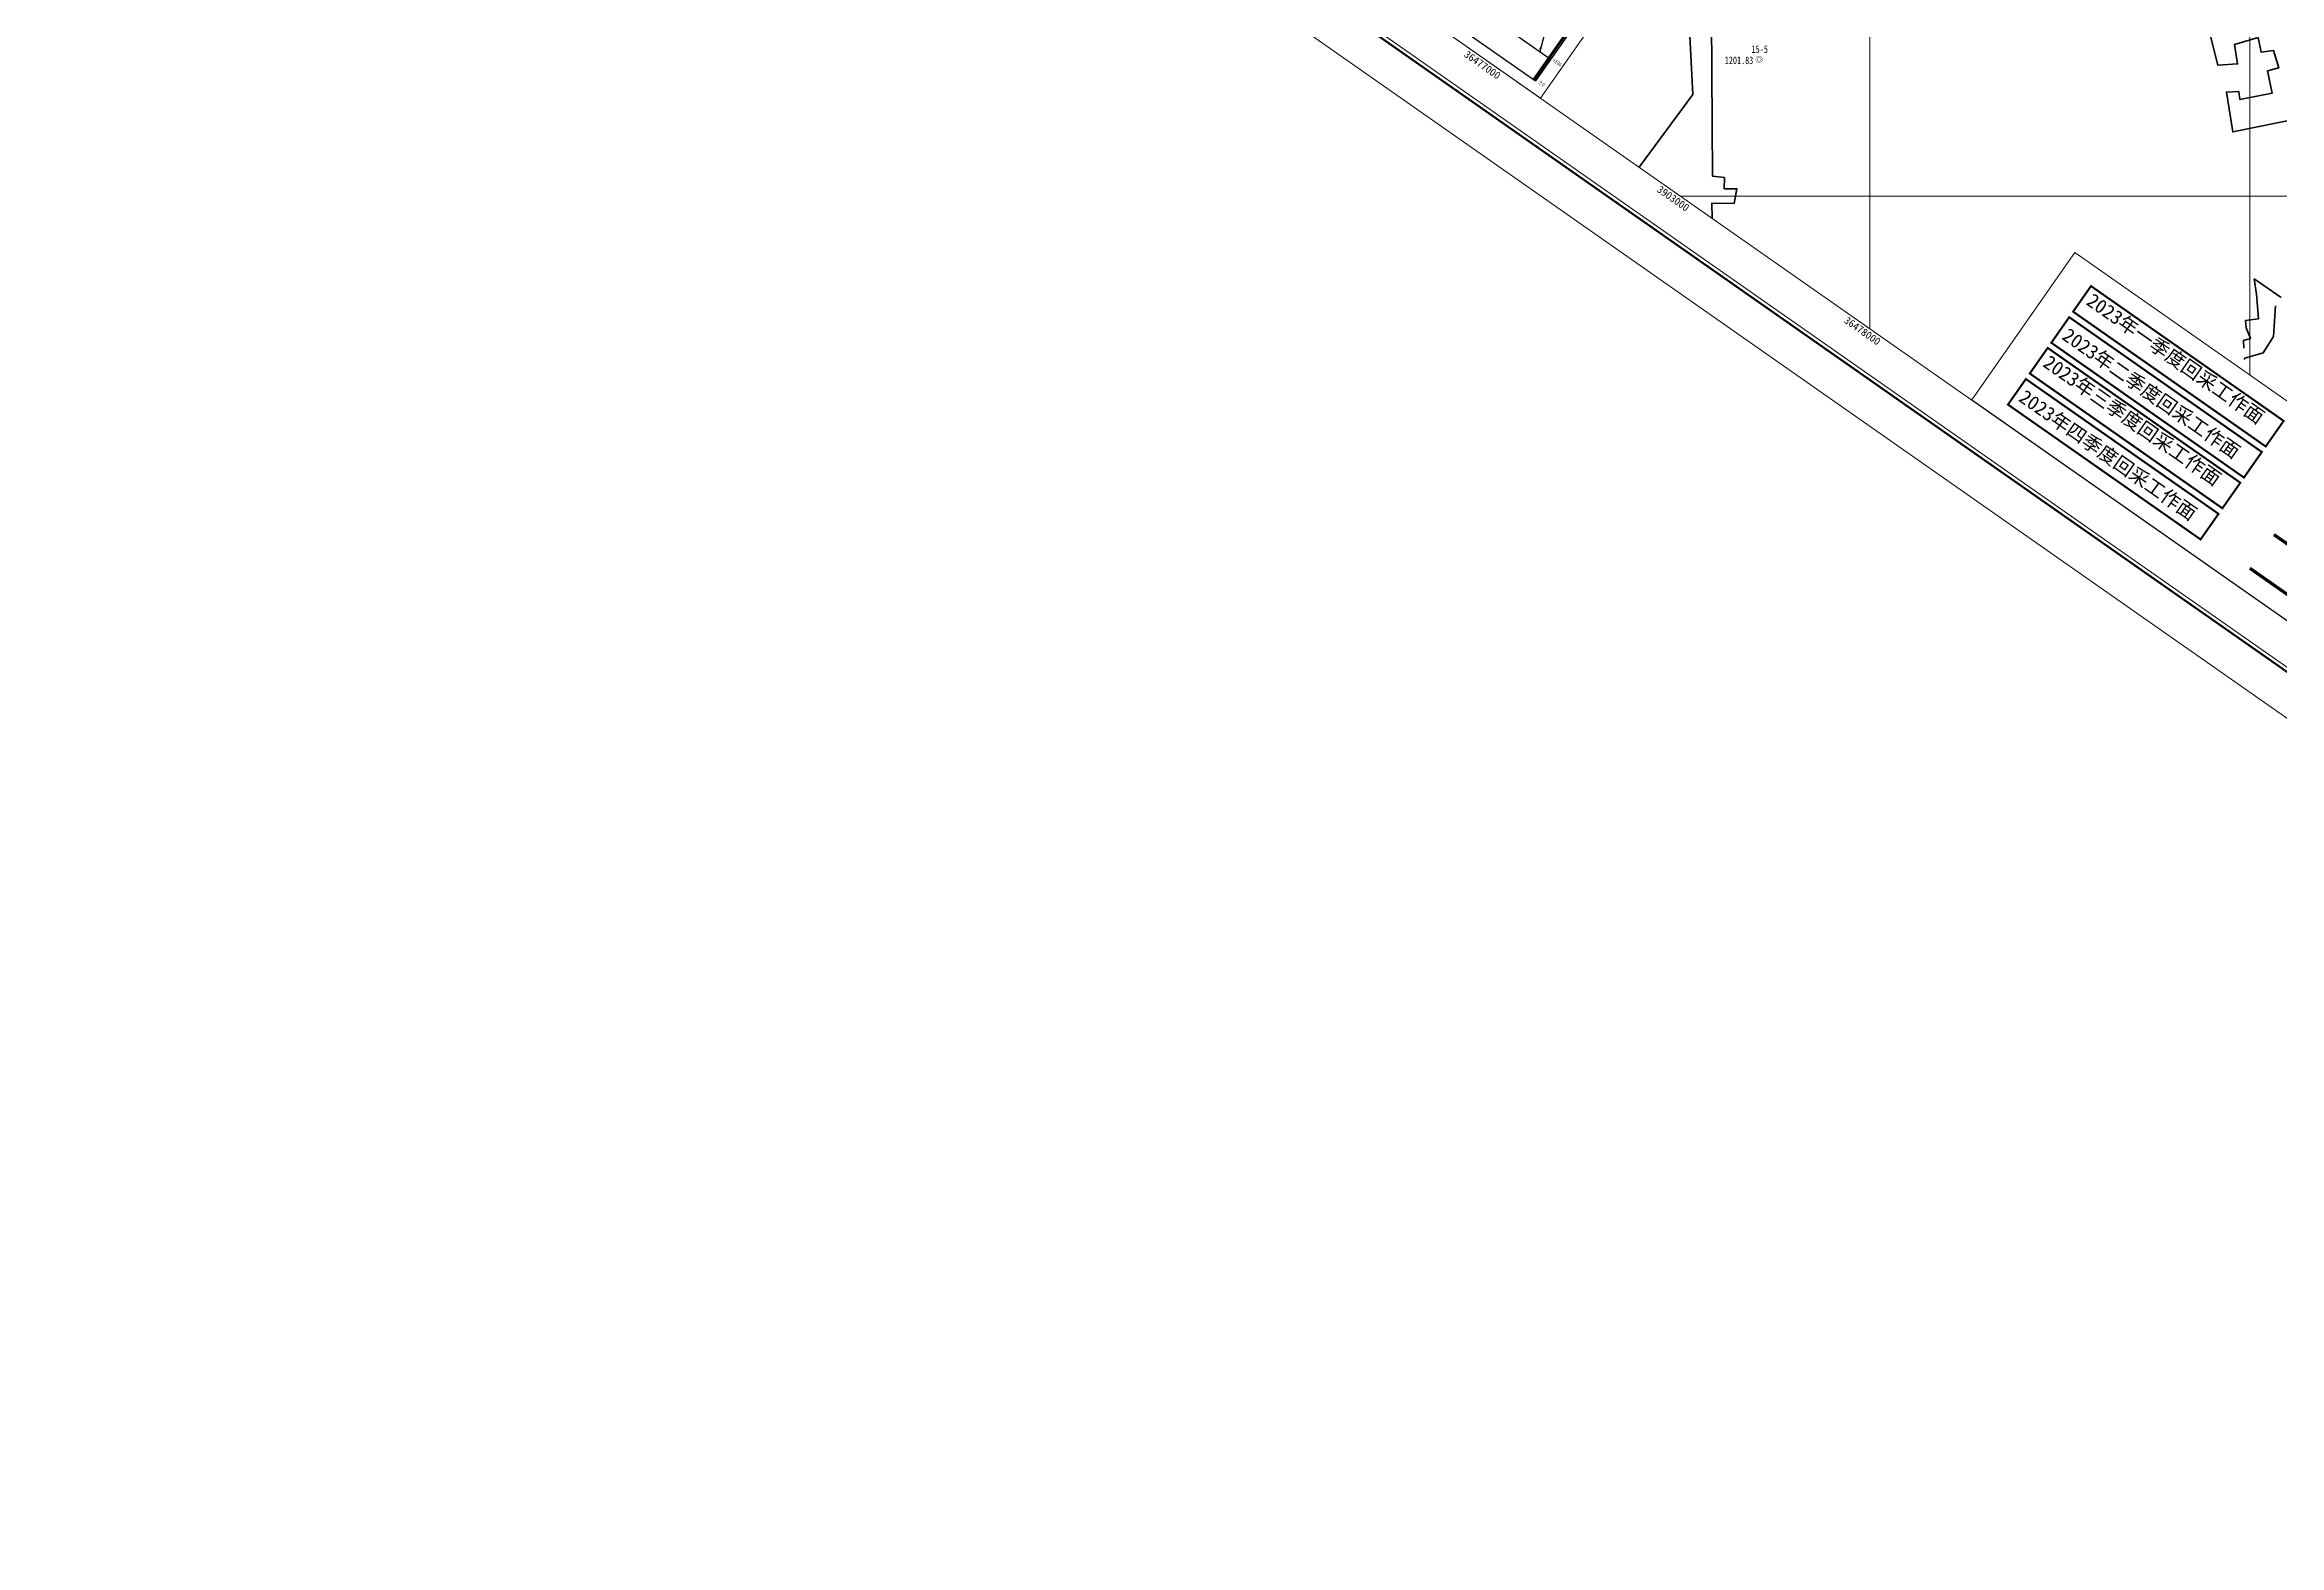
# Model space of a CAD drawing. Header units: inches. Extents: x 36473197 to 36486087, y 3899343 to 3911260.
# Drawn here: x 36473197 to 36479077, y 3899448 to 3903399 of the extents above; entities that cross this region are included whole.
import ezdxf

# ---------------------------------------------------------------- set-up
doc = ezdxf.new("R2010")
doc.units = ezdxf.units.IN
doc.header["$MEASUREMENT"] = 0
doc.linetypes.add('ACAD_ISO02W100', pattern=[15, 12, -3])
doc.layers.get('0').update_dxf_attribs({"lineweight": 0})
doc.layers.add('0，2022年3季度接续', color=3, linetype='Continuous')
doc.layers.add('0，2022年4季度接续', color=40, linetype='ACAD_ISO02W100')
doc.layers.add('HD', color=6, linetype='Continuous', lineweight=0, true_color=0xff00ff)
for name, color, linetype, lineweight in [('可采边界', 7, 'Continuous', 0), ('四盘区辅运巷', 7, 'Continuous', 0), ('图形修饰', 7, 'Continuous', 0), ('居民地', 7, 'Continuous', 0), ('经纬网', 7, 'Continuous', 0), ('采掘图', 7, 'Continuous', 0), ('钻孔', 7, 'Continuous', 0)]:
    doc.layers.add(name, color=color, linetype=linetype, lineweight=lineweight)
doc.styles.add('HZ', font='simfang.ttf', dxfattribs={"width": 0.7})
doc.styles.get("Standard").update_dxf_attribs({"font": 'simfang.ttf'})
doc.styles.add('宋体', font='SIMSUN.TTC')
doc.styles.add('黑体', font='simhei.ttf')

# ---------------------------------------------------------------- blocks, each defined once
blk = doc.blocks.new('11')
at = {"layer": 'HD'}
h = blk.add_hatch(dxfattribs=at)
h.set_pattern_fill('ANSI31', color=1, style=0)
h.set_pattern_definition([(45, (-36586570.96844, -3914565.1236), (-0.0883883476483, 0.0883883476483), [])])
h.paths.add_polyline_path([(0.7, 2), (-0.7, -2, 0.520406), (2.1, 0, 0.31516)])
h.paths.add_polyline_path([(0.7, 2, 0.520728), (-2.1, 0, 0.315438), (-0.7, -2)])
at = {"layer": 'HD', "color": 1}
blk.add_circle((0, 0), 2.1, dxfattribs=at)

msp = doc.modelspace()

# ---------------------------------------------------------------- hatches: boundary and pattern name
for points in [[(36477193.8, 3903422.4), (36477197.1, 3903420.1), (36477157.1, 3903363), (36477153.8, 3903365.3)], [(36477157.1, 3903363), (36477160.4, 3903360.7), (36477120.4, 3903303.6), (36477117.1, 3903305.9)]]:
    msp.add_hatch(color=7).paths.add_polyline_path(points)

# ---------------------------------------------------------------- linework, layer by layer
at = {"color": 250, "lineweight": -3}
for p, q in [((36474345.8, 3905331.5, 9999), (36477156.2, 3903363.6, 9999)), ((36474305.8, 3905274.4, 9999), (36477120.4, 3903303.6, 9999))]:
    msp.add_line(p, q, dxfattribs=at)
at = {"color": 30, "lineweight": -3, "ltscale": 50}
msp.add_line((36477285, 3903954.5, 9999), (36477131.2, 3903380.6, 9999), dxfattribs=at)
at = {"color": 7, "lineweight": -3}
for p, q in [((36477513.9, 3903879.4, 9999), (36477113.8, 3903308.1, 9999)), ((36477517.1, 3903877.1, 9999), (36477117.1, 3903305.9, 9999)), ((36477520.4, 3903874.9, 9999), (36477120.4, 3903303.6, 9999))]:
    msp.add_line(p, q, dxfattribs=at)
at = {"layer": '0，2022年3季度接续', "color": 1, "const_width": 5.29}
msp.add_lwpolyline([(36478582, 3902763.4), (36479088.9, 3902408.5), (36479041.7, 3902341.2), (36478534.9, 3902696.1)], close=True, dxfattribs=at)
at = {"layer": '0，2022年3季度接续', "const_width": 5.29}
msp.add_lwpolyline([(36478468, 3902600.6), (36478974.9, 3902245.7), (36478927.7, 3902178.4), (36478420.9, 3902533.3)], close=True, dxfattribs=at)
at = {"layer": '0，2022年3季度接续', "linetype": 'ACAD_ISO02W100', "ltscale": 5, "const_width": 8.46}
msp.add_lwpolyline([(36479063.3, 3902109.2), (36479193.3, 3902018.2)], dxfattribs=at)
at = {"layer": '0，2022年4季度接续', "color": 5, "linetype": 'ByBlock', "const_width": 5.29}
msp.add_lwpolyline([(36478524.7, 3902681.5), (36479031.5, 3902326.6), (36478984.4, 3902259.3), (36478477.5, 3902614.2)], close=True, dxfattribs=at)
at = {"layer": '0，2022年4季度接续', "color": 2, "linetype": 'ByBlock', "const_width": 5.29}
msp.add_lwpolyline([(36478410.6, 3902518.7), (36478917.5, 3902163.8), (36478870.3, 3902096.4), (36478363.5, 3902451.4)], close=True, dxfattribs=at)
at = {"layer": '0，2022年4季度接续', "color": 2, "linetype": 'ACAD_ISO02W100', "ltscale": 5, "const_width": 8.46, "elevation": -5289}
msp.add_lwpolyline([(36479000, 3902020.6), (36479130, 3901929.6)], dxfattribs=at)
at = {"layer": '可采边界', "color": 177, "true_color": 0x293189}
msp.add_line((36480752.6, 3900723.8), (36478621.4, 3902216.1), dxfattribs=at)
at = {"layer": '四盘区辅运巷', "color": 7, "linetype": 'Continuous', "flags": 128}
for points in [[(36473197.2, 3905757.9), (36482207.8, 3899448.4), (36485936.1, 3904772.9), (36476925.5, 3911082.4), (36473197.2, 3905757.9)], [(36473350.4, 3905784.9), (36482180.7, 3899601.6), (36485782.9, 3904745.9), (36476952.5, 3910929.2), (36473350.4, 3905784.9)]]:
    msp.add_lwpolyline(points, dxfattribs=at)
at = {"layer": '四盘区辅运巷', "color": 7, "linetype": 'Continuous', "lineweight": 100, "flags": 128}
msp.add_lwpolyline([(36473336.5, 3905782.5), (36482183.2, 3899587.7), (36485796.8, 3904748.3), (36476950.1, 3910943.1), (36473336.5, 3905782.5)], dxfattribs=at)
at = {"layer": '图形修饰', "color": 7, "elevation": 9999}
msp.add_lwpolyline([(36477133.5, 3903258), (36474245, 3905280.6), (36474739.1, 3905986.3), (36477627.6, 3903963.6)], close=True, dxfattribs=at)
at = {"layer": '居民地', "color": 254, "linetype": 'Continuous', "lineweight": 35, "true_color": 0xd7d7d7}
msp.add_line((36479011.6, 3902782.8), (36479082.4, 3902733.3), dxfattribs=at)
at = {"layer": '居民地', "color": 254, "linetype": 'Continuous', "lineweight": 35, "true_color": 0xd7d7d7, "flags": 128}
for points in [[(36479140.8, 3903207), (36478954.8, 3903169.3), (36478938.3, 3903274.3), (36478971.2, 3903275.5), (36478973.6, 3903254.3), (36479058.3, 3903270.8), (36479046.6, 3903329.6), (36479076, 3903337.8), (36479061.9, 3903383.7), (36479030.1, 3903379), (36479021.9, 3903417.8), (36478959.5, 3903399), (36478967.7, 3903348.4), (36478915.9, 3903344.9), (36478825.3, 3903705.1), (36478841.7, 3903738), (36478877.1, 3903735.6), (36478868.8, 3903781.5), (36478837, 3903780.3), (36478845.3, 3903801.5), (36478806.4, 3903805), (36478811.1, 3903833.3), (36478872.3, 3903840.3), (36478886.5, 3903801.5)], [(36478984.1, 3902600.3), (36478983.3, 3902620.1), (36479001.3, 3902625.2), (36478990.1, 3902653.5), (36478988.4, 3902672.4), (36479022.8, 3902677.5), (36479017.6, 3902742.1), (36479011.6, 3902782.8)], [(36479067.4, 3902711.8), (36479061.9, 3902630.7), (36479035.3, 3902587.8), (36478986.4, 3902573.2), (36478985, 3902570.5)]]:
    msp.add_lwpolyline(points, dxfattribs=at)
at = {"layer": '居民地', "color": 254, "linetype": 'Continuous', "lineweight": 35, "true_color": 0xd7d7d7, "elevation": 0.2, "flags": 128}
for points in [[(36477393, 3903076.3), (36477534.3, 3903268), (36477521.9, 3903507.6), (36477513.9, 3903649.2), (36477572.3, 3903790.6)], [(36477712.2, 3903692.6), (36477602.8, 3903690.2), (36477601.1, 3903611.8), (36477582.4, 3903605.8), (36477585.7, 3903053), (36477617.2, 3903049), (36477616.7, 3903019.5), (36477650.1, 3903019.5), (36477642.9, 3902980.6), (36477584.3, 3902982.1), (36477585.1, 3902941.7)]]:
    msp.add_lwpolyline(points, dxfattribs=at)
at = {"layer": '经纬网', "color": 7, "linetype": 'Continuous', "lineweight": 9}
for p, q in [((36479000, 3909373.4), (36479000, 3902529.3)), ((36478000, 3909089), (36478000, 3902651.2)), ((36484438.3, 3903000), (36477501.9, 3903000))]:
    msp.add_line(p, q, dxfattribs=at)
at = {"layer": '经纬网', "color": 7, "linetype": 'Continuous', "lineweight": 9, "flags": 128}
msp.add_lwpolyline([(36482156.2, 3899740.9), (36473489.7, 3905809.5), (36476977.1, 3910789.9), (36485643.6, 3904721.3), (36482156.2, 3899740.9)], dxfattribs=at)
at = {"layer": '采掘图', "linetype": 'Continuous', "flags": 128}
msp.add_lwpolyline([(36476977.1, 3910789.9), (36485643.6, 3904721.3), (36482156.2, 3899740.9), (36473489.7, 3905809.5), (36476977.1, 3910789.9)], dxfattribs=at)
at = {"layer": '采掘图'}
msp.add_lwpolyline([(36478539.8, 3902851.5), (36481024.3, 3901111.8), (36480752.6, 3900723.8), (36478268.1, 3902463.5)], close=True, dxfattribs=at)
at = {"layer": '钻孔'}
for points, const_width in [([(36477717.5, 3903360.3, -1), (36477700.1, 3903360.3, -1), (36477717.5, 3903360.3)], 0.75), ([(36477713.8, 3903360.3, -1), (36477703.7, 3903360.3, -1), (36477713.8, 3903360.3)], 0.8)]:
    msp.add_lwpolyline(points, format="xyb", dxfattribs=dict(at, const_width=const_width))

# ---------------------------------------------------------------- block references
at = {"color": 5, "xscale": 0.6974288413981499, "yscale": 0.6974288413981499, "zscale": 0.6974288413981499, "rotation": 254.9990780839199}
msp.add_blockref('11', (36477133.4, 3903388.7, 9720), dxfattribs=at)

# ---------------------------------------------------------------- texts
at = {"color": 7, "style": 'HZ', "width": 0.75}
for s, p in [('+100', (36477164, 3903355.4, 16693.6)), ('±0', (36477125, 3903298.1, 16693.6))]:
    msp.add_text(s, height=10.46, rotation=324.99908, dxfattribs=at).set_placement(p)
at = {"layer": '0，2022年3季度接续', "color": 1, "insert": (36478588, 3902747, 5289), "char_height": 37.027, "width": 790.23, "attachment_point": 1, "rotation": 324.99904, "line_spacing_factor": 0.7}
msp.add_mtext('2023{\\fSimSun|b0|i0|c134|p34;年一季度回采工作面}', dxfattribs=at)
at = {"layer": '0，2022年3季度接续', "insert": (36478473.9, 3902584.2, 5289), "char_height": 37.027, "width": 790.23, "attachment_point": 1, "rotation": 324.99904, "line_spacing_factor": 0.7}
msp.add_mtext('2023{\\fSimSun|b0|i0|c134|p34;年三季度回采工作面}', dxfattribs=at)
at = {"layer": '0，2022年4季度接续', "color": 5, "insert": (36478524.1, 3902655.8, 5289), "char_height": 37.027, "width": 790.23, "attachment_point": 1, "rotation": 324.99904, "line_spacing_factor": 0.7}
msp.add_mtext('2023{\\fSimSun|b0|i0|c134|p34;年二季度回采工作面}', dxfattribs=at)
at = {"layer": '0，2022年4季度接续', "color": 2, "insert": (36478410.1, 3902493, 5289), "char_height": 37.027, "width": 790.23, "attachment_point": 1, "rotation": 324.99904, "line_spacing_factor": 0.7}
msp.add_mtext('2023{\\fSimSun|b0|i0|c134|p34;年四季度回采工作面}', dxfattribs=at)
at = {"layer": '经纬网', "color": 7, "style": '黑体'}
for s, p in [('36477000', (36476930.1, 3903369)), ('3903000', (36477438, 3903013.3)), ('36478000', (36477930.1, 3902668.8))]:
    msp.add_text(s, height=20, rotation=324.99908, dxfattribs=at).set_placement(p)
at = {"layer": '钻孔', "style": '宋体', "width": 0.75}
msp.add_text('15-5', height=20, dxfattribs=at).set_placement((36477688.8, 3903377.1, -0.2))
at = {"layer": '钻孔', "color": 1, "true_color": 0xff0000, "style": '宋体', "width": 0.75}
msp.add_text('1201.83', height=20, dxfattribs=at).set_placement((36477618.3, 3903347.8))

doc.saveas('drawing.dxf')
